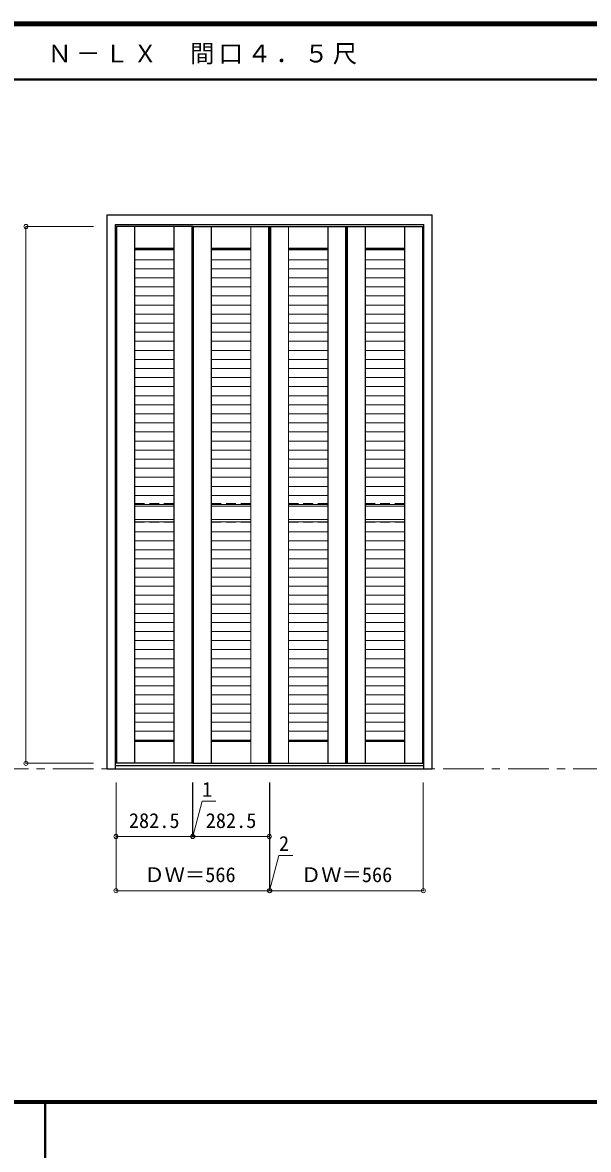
# Model space of a CAD drawing. Units: millimetres, scale not verified. Extents: x -6000 to 5700, y -4307 to 4260.
# Drawn here: x -562 to 1527, y 12 to 4175 of the extents above; entities that cross this region are included whole.
import ezdxf
from ezdxf.enums import TextEntityAlignment as Align

# ---------------------------------------------------------------- set-up
doc = ezdxf.new("R2010")
doc.units = ezdxf.units.MM
doc.header["$LTSCALE"] = 30
doc.header["$PDMODE"] = 32
doc.header["$PDSIZE"] = 15
doc.linetypes.add('CHAIN1', pattern=[8, 5, -1, 1, -1])
doc.linetypes.add('DASHED1', pattern=[1.8, 1.2, -0.6])
for name, color, linetype, lineweight in [('0-1_通り芯', 7, 'CHAIN1', 18), ('0-2_扉', 3, 'Continuous', 25), ('0-3_仕上げ', 7, 'Continuous', 18), ('0-4_枠', 3, 'Continuous', 25), ('0-B_寸法', 4, 'Continuous', 9), ('F-1_枠', 6, 'Continuous', 40)]:
    doc.layers.add(name, color=color, linetype=linetype, lineweight=lineweight)
doc.layers.add('0-A_文字', color=7, linetype='Continuous')
doc.styles.add('ＭＳ ゴシック', font='')
doc.styles.get('ＭＳ ゴシック').set_extended_font_data('MS Gothic')

msp = doc.modelspace()

# ---------------------------------------------------------------- linework, layer by layer
at = {"layer": '0-1_通り芯'}
msp.add_line((-5490, 1418), (5690, 1418), dxfattribs=at)
at = {"layer": '0-2_扉'}
for p, q in [((-217, 3421.5), (-217, 1438.5)), ((65.5, 3421.5), (-217, 3421.5)), ((66.5, 3421.5), (66.5, 1438.5)), ((66.5, 3421.5), (349, 3421.5)), ((349, 3421.5), (349, 1438.5)), ((351, 3421.5), (351, 1438.5)), ((351, 3421.5), (633.5, 3421.5)), ((633.5, 3421.5), (633.5, 1438.5)), ((634.5, 3421.5), (634.5, 1438.5)), ((634.5, 3421.5), (917, 3421.5)), ((917, 3421.5), (917, 1438.5)), ((66.5, 1438.5), (349, 1438.5)), ((351, 1438.5), (633.5, 1438.5)), ((634.5, 1438.5), (917, 1438.5))]:
    msp.add_line(p, q, dxfattribs=at)
msp.add_lwpolyline([(65.5, 3421.5), (65.5, 1438.5), (-217, 1438.5)], dxfattribs=at)
at = {"layer": '0-3_仕上げ'}
for p, q in [((-214, 3421.5), (-214, 1438.5)), ((-149, 3421.5), (-149, 1438.5)), ((-148, 3421.5), (-148, 1438.5)), ((-3.5, 1438.5), (-3.5, 3421.5)), ((-2.5, 1438.5), (-2.5, 3421.5)), ((62.5, 3421.5), (62.5, 1438.5)), ((69.5, 3421.5), (69.5, 1438.5)), ((134.5, 3421.5), (134.5, 1438.5)), ((135.5, 3421.5), (135.5, 1438.5)), ((280, 1438.5), (280, 3421.5)), ((281, 1438.5), (281, 3421.5)), ((346, 3421.5), (346, 1438.5)), ((354, 3421.5), (354, 1438.5)), ((419, 3421.5), (419, 1438.5)), ((420, 3421.5), (420, 1438.5)), ((564.5, 1438.5), (564.5, 3421.5)), ((565.5, 1438.5), (565.5, 3421.5)), ((630.5, 3421.5), (630.5, 1438.5)), ((637.5, 3421.5), (637.5, 1438.5)), ((702.5, 3421.5), (702.5, 1438.5)), ((703.5, 3421.5), (703.5, 1438.5)), ((848, 1438.5), (848, 3421.5)), ((849, 1438.5), (849, 3421.5)), ((914, 3421.5), (914, 1438.5)), ((-3.5, 3341.5), (-148, 3341.5)), ((-3.5, 3338.5), (-148, 3338.5)), ((-3.5, 3335.04), (-148, 3335.04)), ((280, 3341.5), (135.5, 3341.5)), ((280, 3338.5), (135.5, 3338.5)), ((280, 3335.04), (135.5, 3335.04)), ((564.5, 3341.5), (420, 3341.5)), ((564.5, 3338.5), (420, 3338.5)), ((564.5, 3335.04), (420, 3335.04)), ((848, 3341.5), (703.5, 3341.5)), ((848, 3338.5), (703.5, 3338.5)), ((848, 3335.04), (703.5, 3335.04)), ((-3.5, 3298.97), (-148, 3298.97)), ((280, 3298.97), (135.5, 3298.97)), ((564.5, 3298.97), (420, 3298.97)), ((848, 3298.97), (703.5, 3298.97)), ((-3.5, 3265.47), (-148, 3265.47)), ((280, 3265.47), (135.5, 3265.47)), ((564.5, 3265.47), (420, 3265.47)), ((848, 3265.47), (703.5, 3265.47)), ((-3.5, 3231.97), (-148, 3231.97)), ((280, 3231.97), (135.5, 3231.97)), ((564.5, 3231.97), (420, 3231.97)), ((848, 3231.97), (703.5, 3231.97)), ((-3.5, 3198.47), (-148, 3198.47)), ((-3.5, 3164.97), (-148, 3164.97)), ((280, 3198.47), (135.5, 3198.47)), ((280, 3164.97), (135.5, 3164.97)), ((564.5, 3198.47), (420, 3198.47)), ((564.5, 3164.97), (420, 3164.97)), ((848, 3198.47), (703.5, 3198.47)), ((848, 3164.97), (703.5, 3164.97)), ((-3.5, 3131.47), (-148, 3131.47)), ((280, 3131.47), (135.5, 3131.47)), ((564.5, 3131.47), (420, 3131.47)), ((848, 3131.47), (703.5, 3131.47)), ((-3.5, 3097.97), (-148, 3097.97)), ((280, 3097.97), (135.5, 3097.97)), ((564.5, 3097.97), (420, 3097.97)), ((848, 3097.97), (703.5, 3097.97)), ((-3.5, 3064.47), (-148, 3064.47)), ((280, 3064.47), (135.5, 3064.47)), ((564.5, 3064.47), (420, 3064.47)), ((848, 3064.47), (703.5, 3064.47)), ((-3.5, 3030.97), (-148, 3030.97)), ((-3.5, 2997.47), (-148, 2997.47)), ((280, 3030.97), (135.5, 3030.97)), ((280, 2997.47), (135.5, 2997.47)), ((564.5, 3030.97), (420, 3030.97)), ((564.5, 2997.47), (420, 2997.47)), ((848, 3030.97), (703.5, 3030.97)), ((848, 2997.47), (703.5, 2997.47)), ((-3.5, 2963.97), (-148, 2963.97)), ((280, 2963.97), (135.5, 2963.97)), ((564.5, 2963.97), (420, 2963.97)), ((848, 2963.97), (703.5, 2963.97)), ((-3.5, 2930.47), (-148, 2930.47)), ((280, 2930.47), (135.5, 2930.47)), ((564.5, 2930.47), (420, 2930.47)), ((848, 2930.47), (703.5, 2930.47)), ((-3.5, 2896.97), (-148, 2896.97)), ((280, 2896.97), (135.5, 2896.97)), ((564.5, 2896.97), (420, 2896.97)), ((848, 2896.97), (703.5, 2896.97)), ((-3.5, 2863.47), (-148, 2863.47)), ((280, 2863.47), (135.5, 2863.47)), ((564.5, 2863.47), (420, 2863.47)), ((848, 2863.47), (703.5, 2863.47)), ((-3.5, 2829.97), (-148, 2829.97)), ((-3.5, 2796.47), (-148, 2796.47)), ((280, 2829.97), (135.5, 2829.97)), ((280, 2796.47), (135.5, 2796.47)), ((564.5, 2829.97), (420, 2829.97)), ((564.5, 2796.47), (420, 2796.47)), ((848, 2829.97), (703.5, 2829.97)), ((848, 2796.47), (703.5, 2796.47)), ((-3.5, 2762.97), (-148, 2762.97)), ((280, 2762.97), (135.5, 2762.97)), ((564.5, 2762.97), (420, 2762.97)), ((848, 2762.97), (703.5, 2762.97)), ((-3.5, 2729.47), (-148, 2729.47)), ((280, 2729.47), (135.5, 2729.47)), ((564.5, 2729.47), (420, 2729.47)), ((848, 2729.47), (703.5, 2729.47)), ((-3.5, 2695.97), (-148, 2695.97)), ((280, 2695.97), (135.5, 2695.97)), ((564.5, 2695.97), (420, 2695.97)), ((848, 2695.97), (703.5, 2695.97)), ((-3.5, 2662.47), (-148, 2662.47)), ((-3.5, 2628.97), (-148, 2628.97)), ((280, 2662.47), (135.5, 2662.47)), ((280, 2628.97), (135.5, 2628.97)), ((564.5, 2662.47), (420, 2662.47)), ((564.5, 2628.97), (420, 2628.97)), ((848, 2662.47), (703.5, 2662.47)), ((848, 2628.97), (703.5, 2628.97)), ((-3.5, 2595.47), (-148, 2595.47)), ((280, 2595.47), (135.5, 2595.47)), ((564.5, 2595.47), (420, 2595.47)), ((848, 2595.47), (703.5, 2595.47)), ((-3.5, 2561.97), (-148, 2561.97)), ((280, 2561.97), (135.5, 2561.97)), ((564.5, 2561.97), (420, 2561.97)), ((848, 2561.97), (703.5, 2561.97)), ((-3.5, 2528.47), (-148, 2528.47)), ((280, 2528.47), (135.5, 2528.47)), ((564.5, 2528.47), (420, 2528.47)), ((848, 2528.47), (703.5, 2528.47)), ((-3.5, 2494.97), (-148, 2494.97)), ((-3.5, 2461.47), (-148, 2461.47)), ((280, 2494.97), (135.5, 2494.97)), ((280, 2461.47), (135.5, 2461.47)), ((564.5, 2494.97), (420, 2494.97)), ((564.5, 2461.47), (420, 2461.47)), ((848, 2494.97), (703.5, 2494.97)), ((848, 2461.47), (703.5, 2461.47)), ((-3.5, 2427.97), (-148, 2427.97)), ((280, 2427.97), (135.5, 2427.97)), ((564.5, 2427.97), (420, 2427.97)), ((848, 2427.97), (703.5, 2427.97)), ((-3.5, 2394.47), (-148, 2394.47)), ((-148, 2388.5), (-3.5, 2388.5)), ((280, 2394.47), (135.5, 2394.47)), ((135.5, 2388.5), (280, 2388.5)), ((564.5, 2394.47), (420, 2394.47)), ((420, 2388.5), (564.5, 2388.5)), ((848, 2394.47), (703.5, 2394.47)), ((703.5, 2388.5), (848, 2388.5)), ((-148, 2339.09), (-3.5, 2339.09)), ((135.5, 2339.09), (280, 2339.09)), ((420, 2339.09), (564.5, 2339.09)), ((703.5, 2339.09), (848, 2339.09)), ((-148, 2330.04), (-3.5, 2330.04)), ((-148, 2293.96), (-3.5, 2293.96)), ((135.5, 2330.04), (280, 2330.04)), ((135.5, 2293.96), (280, 2293.96)), ((420, 2330.04), (564.5, 2330.04)), ((420, 2293.96), (564.5, 2293.96)), ((703.5, 2330.04), (848, 2330.04)), ((703.5, 2293.96), (848, 2293.96)), ((-148, 2260.46), (-3.5, 2260.46)), ((135.5, 2260.46), (280, 2260.46)), ((420, 2260.46), (564.5, 2260.46)), ((703.5, 2260.46), (848, 2260.46)), ((-148, 2226.96), (-3.5, 2226.96)), ((135.5, 2226.96), (280, 2226.96)), ((420, 2226.96), (564.5, 2226.96)), ((703.5, 2226.96), (848, 2226.96)), ((-148, 2193.47), (-3.5, 2193.47)), ((135.5, 2193.47), (280, 2193.47)), ((420, 2193.47), (564.5, 2193.47)), ((703.5, 2193.47), (848, 2193.47)), ((-148, 2159.96), (-3.5, 2159.96)), ((-148, 2126.46), (-3.5, 2126.46)), ((135.5, 2159.96), (280, 2159.96)), ((135.5, 2126.46), (280, 2126.46)), ((420, 2159.96), (564.5, 2159.96)), ((420, 2126.46), (564.5, 2126.46)), ((703.5, 2159.96), (848, 2159.96)), ((703.5, 2126.46), (848, 2126.46)), ((-148, 2092.96), (-3.5, 2092.96)), ((135.5, 2092.96), (280, 2092.96)), ((420, 2092.96), (564.5, 2092.96)), ((703.5, 2092.96), (848, 2092.96)), ((-148, 2059.46), (-3.5, 2059.46)), ((135.5, 2059.46), (280, 2059.46)), ((420, 2059.46), (564.5, 2059.46)), ((703.5, 2059.46), (848, 2059.46)), ((-148, 2025.96), (-3.5, 2025.96)), ((135.5, 2025.96), (280, 2025.96)), ((420, 2025.96), (564.5, 2025.96)), ((703.5, 2025.96), (848, 2025.96)), ((-148, 1992.46), (-3.5, 1992.46)), ((-148, 1958.96), (-3.5, 1958.96)), ((135.5, 1992.46), (280, 1992.46)), ((135.5, 1958.96), (280, 1958.96)), ((420, 1992.46), (564.5, 1992.46)), ((420, 1958.96), (564.5, 1958.96)), ((703.5, 1992.46), (848, 1992.46)), ((703.5, 1958.96), (848, 1958.96)), ((-148, 1925.46), (-3.5, 1925.46)), ((135.5, 1925.46), (280, 1925.46)), ((420, 1925.46), (564.5, 1925.46)), ((703.5, 1925.46), (848, 1925.46)), ((-148, 1891.96), (-3.5, 1891.96)), ((135.5, 1891.96), (280, 1891.96)), ((420, 1891.96), (564.5, 1891.96)), ((703.5, 1891.96), (848, 1891.96)), ((-148, 1858.46), (-3.5, 1858.46)), ((135.5, 1858.46), (280, 1858.46)), ((420, 1858.46), (564.5, 1858.46)), ((703.5, 1858.46), (848, 1858.46)), ((-148, 1824.96), (-3.5, 1824.96)), ((-148, 1791.46), (-3.5, 1791.46)), ((135.5, 1824.96), (280, 1824.96)), ((135.5, 1791.46), (280, 1791.46)), ((420, 1824.96), (564.5, 1824.96)), ((420, 1791.46), (564.5, 1791.46)), ((703.5, 1824.96), (848, 1824.96)), ((703.5, 1791.46), (848, 1791.46)), ((-148, 1757.96), (-3.5, 1757.96)), ((135.5, 1757.96), (280, 1757.96)), ((420, 1757.96), (564.5, 1757.96)), ((703.5, 1757.96), (848, 1757.96)), ((-148, 1724.46), (-3.5, 1724.46)), ((135.5, 1724.46), (280, 1724.46)), ((420, 1724.46), (564.5, 1724.46)), ((703.5, 1724.46), (848, 1724.46)), ((-148, 1690.97), (-3.5, 1690.97)), ((135.5, 1690.97), (280, 1690.97)), ((420, 1690.97), (564.5, 1690.97)), ((703.5, 1690.97), (848, 1690.97)), ((-148, 1657.46), (-3.5, 1657.46)), ((-148, 1623.96), (-3.5, 1623.96)), ((135.5, 1657.46), (280, 1657.46)), ((135.5, 1623.96), (280, 1623.96)), ((420, 1657.46), (564.5, 1657.46)), ((420, 1623.96), (564.5, 1623.96)), ((703.5, 1657.46), (848, 1657.46)), ((703.5, 1623.96), (848, 1623.96)), ((-148, 1590.46), (-3.5, 1590.46)), ((135.5, 1590.46), (280, 1590.46)), ((420, 1590.46), (564.5, 1590.46)), ((703.5, 1590.46), (848, 1590.46)), ((-148, 1556.96), (-3.5, 1556.96)), ((135.5, 1556.96), (280, 1556.96)), ((420, 1556.96), (564.5, 1556.96)), ((703.5, 1556.96), (848, 1556.96)), ((-148, 1523.46), (-3.5, 1523.46)), ((-148, 1521.5), (-3.5, 1521.5)), ((-148, 1518.5), (-3.5, 1518.5)), ((135.5, 1523.46), (280, 1523.46)), ((135.5, 1521.5), (280, 1521.5)), ((135.5, 1518.5), (280, 1518.5)), ((420, 1523.46), (564.5, 1523.46)), ((420, 1521.5), (564.5, 1521.5)), ((420, 1518.5), (564.5, 1518.5)), ((703.5, 1523.46), (848, 1523.46)), ((703.5, 1521.5), (848, 1521.5)), ((703.5, 1518.5), (848, 1518.5))]:
    msp.add_line(p, q, dxfattribs=at)
at = {"layer": '0-3_仕上げ', "linetype": 'DASHED1'}
for p, q in [((-148, 2398.83), (-3.5, 2398.83)), ((135.5, 2398.83), (280, 2398.83)), ((420, 2398.83), (564.5, 2398.83)), ((703.5, 2398.83), (848, 2398.83)), ((-148, 2328.83), (-3.5, 2328.83)), ((135.5, 2328.83), (280, 2328.83)), ((420, 2328.83), (564.5, 2328.83)), ((703.5, 2328.83), (848, 2328.83))]:
    msp.add_line(p, q, dxfattribs=at)
at = {"layer": '0-4_枠'}
for p, q in [((-249.5, 1418), (-249.5, 3465)), ((-249.5, 3465), (949.5, 3465)), ((949.5, 1418), (949.5, 3465)), ((-219.5, 1418), (-219.5, 3429)), ((-219.5, 3429), (919.5, 3429)), ((919.5, 1418), (919.5, 3429)), ((-249.5, 1418), (949.5, 1418)), ((-219.5, 1430), (919.5, 1430))]:
    msp.add_line(p, q, dxfattribs=at)
at = {"layer": '0-B_寸法'}
for p, q in [((-549.5, 3421.5), (-549.5, 1438.5)), ((-549.5, 3421.5), (-299.5, 3421.5)), ((-549.5, 1438.5), (-299.5, 1438.5)), ((-217, 968), (-217, 1368)), ((65.5, 1168), (65.5, 1368)), ((66.5, 1168), (66.5, 1368)), ((66, 1168), (100.95, 1298.43)), ((100.95, 1298.43), (151.73, 1298.43)), ((-217, 1168), (65.5, 1168)), ((65.5, 1168), (66.5, 1168)), ((66.5, 1168), (349, 1168)), ((-217, 968), (349, 968))]:
    msp.add_line(p, q, dxfattribs=at)
for points in [[(349, 968), (349, 1168), (349, 1368)], [(349, 968), (351, 968), (351, 1368)], [(351, 968), (917, 968), (917, 1368)], [(349.5, 968), (384.45, 1098.43), (435.23, 1098.43)]]:
    msp.add_lwpolyline(points, dxfattribs=at)
at = {"layer": '0-B_寸法', "color": 7}
for p in [(-549.5, 3421.5), (-549.5, 1438.5), (-217, 1168), (65.5, 1168), (66.5, 1168), (349, 1168), (-217, 968), (349, 968), (351, 968), (917, 968)]:
    msp.add_point(p, dxfattribs=at)
at = {"layer": 'F-1_枠'}
for p, q in [((-6000, 4175), (5700, 4175)), ((-6000, 4170), (5700, 4170)), ((-6000, 4165), (5700, 4165)), ((-6000, 3965), (5700, 3965)), ((-6000, 190.5), (5700, 190.5)), ((-6000, 187.5), (5700, 187.5)), ((-6000, 184.5), (5700, 184.5)), ((-478.47, -3790), (-478.47, 190.5))]:
    msp.add_line(p, q, dxfattribs=at)

# ---------------------------------------------------------------- texts
at = {"layer": '0-A_文字', "insert": (-470, 4020), "char_height": 65.98, "attachment_point": 7, "style": 'ＭＳ ゴシック'}
msp.add_mtext('\\T1.17;Ｎ－ＬＸ\u3000間口４．５尺', dxfattribs=at)
at = {"layer": '0-B_寸法', "color": 7, "style": 'ＭＳ ゴシック'}
for s, p in [('1', (100.95, 1298.43)), ('282.5', (-169.5, 1183)), ('282.5', (114, 1183)), ('2', (384.45, 1098.43)), ('ＤＷ＝566', (-112.75, 983)), ('ＤＷ＝566', (465.25, 983))]:
    msp.add_text(s, height=54.99, dxfattribs=at).set_placement(p, align=Align.BOTTOM_LEFT)

doc.saveas('drawing.dxf')
